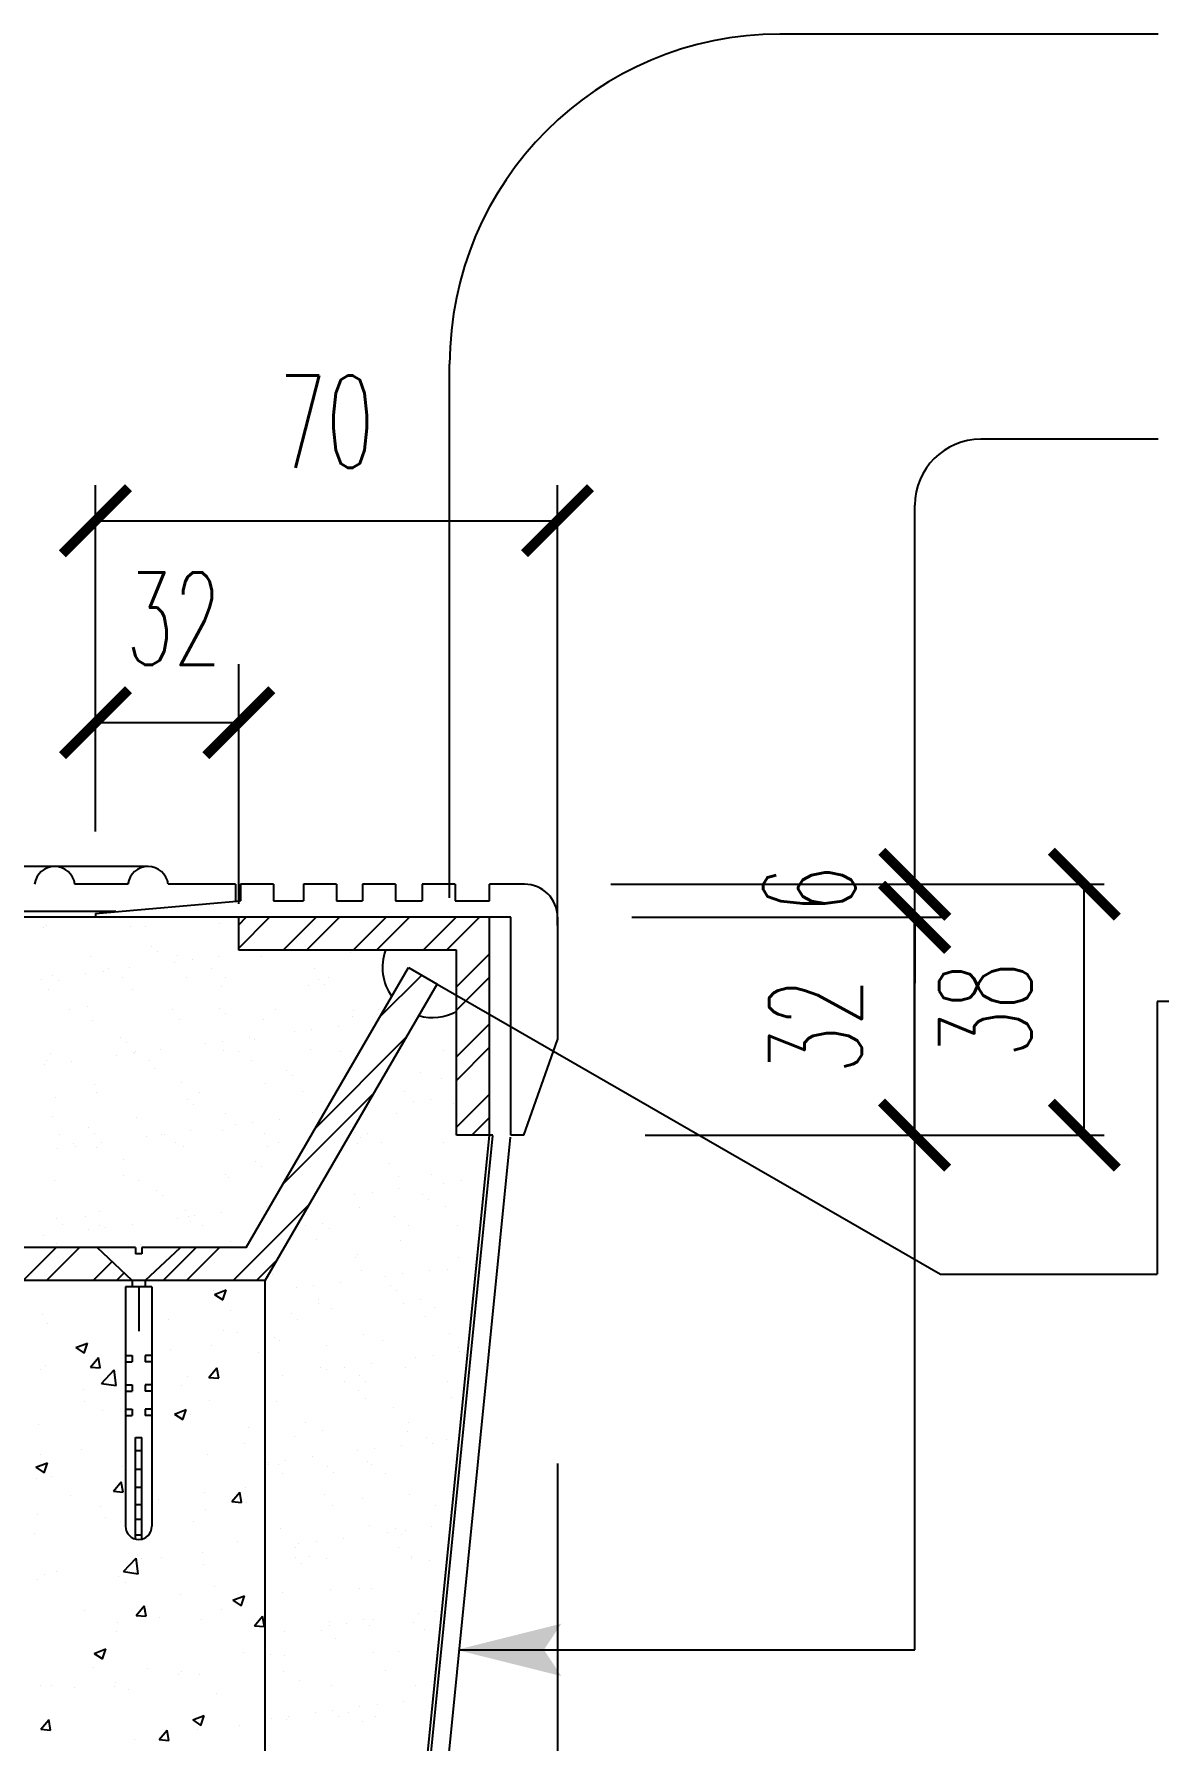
# Model space of a CAD drawing. Extents: x 417906 to 836305, y 43280 to 86914.
# Drawn here: x 418130.229 to 418131.932, y 43441.375 to 43443.96 of the extents above; entities that cross this region are included whole.
import ezdxf

# ---------------------------------------------------------------- set-up
doc = ezdxf.new("R2010")
doc.units = 0
doc.header["$MEASUREMENT"] = 0
doc.header["$PDMODE"] = 3
doc.header["$PDSIZE"] = 0.1
doc.layers.get('0').update_dxf_attribs({"linetype": 'CONTINUOUS'})
doc.layers.get('DEFPOINTS').update_dxf_attribs({"linetype": 'CONTINUOUS'})
for name, color, linetype in [('DIM', 4, 'CONTINUOUS'), ('ELE', 3, 'CONTINUOUS'), ('WALL', 6, 'CONTINUOUS')]:
    doc.layers.add(name, color=color, linetype=linetype)
doc.styles.add('ROMANS', font='ROMANS.shx', dxfattribs={"width": 0.6})
doc.dimstyles.new('R50', dxfattribs={"dimscale": 0, "dimtxt": 0.14, "dimasz": 0.1, "dimexe": 0.03, "dimexo": 0.03, "dimgap": 0.08, "dimtad": 1, "dimdec": 0, "dimlfac": 1000, "dimzin": 13, "dimdsep": 46, "dimtxsty": 'ROMANS', "dimblk": 'ARCHTICK', "dimcen": 0.09, "dimclrd": 4, "dimclre": 4, "dimclrt": 2, "dimadec": 0, "dimazin": 0, "dimtfac": 1, "dimtdec": 0, "dimtofl": 0, "dimtmove": 2, "dimatfit": 3, "dimldrblk": 'CLOSEDBLANK', "dimfxl": 0, "dimtolj": 1, "dimtzin": 0, "dimarcsym": 0})

# ---------------------------------------------------------------- blocks, each defined once
blk = doc.blocks.new('_ARCHTICK')
at = {"color": 0, "linetype": 'ByBlock', "const_width": 0.15}
blk.add_lwpolyline([(-0.5, -0.5), (0.5, 0.5)], dxfattribs=at)
blk = doc.blocks.new('*D55')
at = {"layer": 'DEFPOINTS', "color": 0}
for p in [(418131.431, 43442.6226), (418131.562, 43442.6226), (418131.431, 43442.2926)]:
    blk.add_point(p, dxfattribs=at)
at = {"layer": 'DIM', "color": 4, "lineweight": -2}
for p, q in [((418131.461, 43442.6226), (418131.592, 43442.6226)), ((418131.562, 43442.2926), (418131.562, 43442.6226)), ((418131.461, 43442.2926), (418131.592, 43442.2926))]:
    blk.add_line(p, q, dxfattribs=at)
at = {"layer": 'DIM', "color": 4, "lineweight": -2, "xscale": 0.1, "yscale": 0.1, "zscale": 0.1}
for p, rotation in [((418131.562, 43442.6226), 90), ((418131.562, 43442.2926), 270)]:
    blk.add_blockref('_ARCHTICK', p, dxfattribs=dict(at, rotation=rotation))
at = {"layer": 'DIM', "color": 2, "insert": (418131.412, 43442.4576), "char_height": 0.14, "attachment_point": 5, "rotation": 90, "style": 'ROMANS'}
blk.add_mtext('\\A1;32', dxfattribs=at)
blk = doc.blocks.new('_ClosedBlank')
at = {"color": 0, "linetype": 'ByBlock', "lineweight": -2}
for p, q in [((-1, 0.167), (0, 0)), ((-1, 0.167), (-1, -0.167)), ((0, 0), (-1, -0.167))]:
    blk.add_line(p, q, dxfattribs=at)
blk = doc.blocks.new('*D54')
at = {"layer": 'DEFPOINTS', "color": 0}
for p in [(418131.3472, 43442.6726), (418131.5625, 43442.6726), (418131.3472, 43442.6226)]:
    blk.add_point(p, dxfattribs=at)
at = {"layer": 'DIM', "color": 4, "lineweight": -2}
for p, q in [((418131.5625, 43442.6726), (418131.5625, 43442.7726)), ((418131.3772, 43442.6726), (418131.5925, 43442.6726)), ((418131.3772, 43442.6226), (418131.5925, 43442.6226)), ((418131.5625, 43442.6226), (418131.5625, 43442.5226))]:
    blk.add_line(p, q, dxfattribs=at)
at = {"layer": 'DIM', "color": 4, "lineweight": -2, "xscale": 0.1, "yscale": 0.1, "zscale": 0.1}
for p, rotation in [((418131.5625, 43442.6726), 270), ((418131.5625, 43442.6226), 90)]:
    blk.add_blockref('_ARCHTICK', p, dxfattribs=dict(at, rotation=rotation))
at = {"layer": 'DIM', "color": 2, "insert": (418131.4026, 43442.665), "char_height": 0.14, "attachment_point": 5, "rotation": 90, "style": 'ROMANS'}
blk.add_mtext('\\A1;6', dxfattribs=at)
blk = doc.blocks.new('*D53')
at = {"layer": 'DEFPOINTS', "color": 0}
for p in [(418131.3767, 43442.6726), (418131.8191, 43442.6726), (418131.3767, 43442.2926)]:
    blk.add_point(p, dxfattribs=at)
at = {"layer": 'DIM', "color": 4, "lineweight": -2}
for p, q in [((418131.4067, 43442.6726), (418131.8491, 43442.6726)), ((418131.8191, 43442.2926), (418131.8191, 43442.6726)), ((418131.4067, 43442.2926), (418131.8491, 43442.2926))]:
    blk.add_line(p, q, dxfattribs=at)
at = {"layer": 'DIM', "color": 4, "lineweight": -2, "xscale": 0.1, "yscale": 0.1, "zscale": 0.1}
for p, rotation in [((418131.8191, 43442.6726), 90), ((418131.8191, 43442.2926), 270)]:
    blk.add_blockref('_ARCHTICK', p, dxfattribs=dict(at, rotation=rotation))
at = {"layer": 'DIM', "color": 2, "insert": (418131.6691, 43442.4826), "char_height": 0.14, "attachment_point": 5, "rotation": 90, "style": 'ROMANS'}
blk.add_mtext('\\A1;38', dxfattribs=at)
blk = doc.blocks.new('*X36')
at = {"layer": 'DIM', "color": 0}
for p, q in [((176.9043, 409.3967), (176.9976, 409.4899)), ((176.9043, 409.4674), (176.9269, 409.4899)), ((177.039, 409.3899), (177.139, 409.4899)), ((177.1097, 409.3899), (177.2097, 409.4899)), ((177.2512, 409.3899), (177.3512, 409.4899)), ((177.3219, 409.3899), (177.4219, 409.4899)), ((177.4633, 409.3899), (177.5633, 409.4899)), ((177.534, 409.3899), (177.634, 409.4899)), ((177.5643, 409.2788), (177.6643, 409.3788)), ((177.5643, 409.2081), (177.6643, 409.3081)), ((177.5643, 409.0667), (177.6643, 409.1667)), ((177.5643, 408.996), (177.6643, 409.096)), ((177.5643, 408.8546), (177.6643, 408.9546)), ((177.6104, 408.8299), (177.6643, 408.8839))]:
    blk.add_line(p, q, dxfattribs=at)
blk = doc.blocks.new('*D52')
at = {"layer": 'DEFPOINTS', "color": 0}
for p in [(418130.5384, 43442.9174), (418130.3213, 43442.7225), (418130.5384, 43442.7225)]:
    blk.add_point(p, dxfattribs=at)
at = {"layer": 'DIM', "color": 4, "lineweight": -2}
for p, q in [((418130.3213, 43442.7525), (418130.3213, 43442.9474)), ((418130.5384, 43442.7525), (418130.5384, 43442.9474)), ((418130.3213, 43442.9174), (418130.5384, 43442.9174))]:
    blk.add_line(p, q, dxfattribs=at)
at = {"layer": 'DIM', "color": 4, "lineweight": -2, "xscale": 0.1, "yscale": 0.1, "zscale": 0.1, "rotation": 180}
blk.add_blockref('_ARCHTICK', (418130.3213, 43442.9174), dxfattribs=at)
at = {"layer": 'DIM', "color": 4, "lineweight": -2, "xscale": 0.1, "yscale": 0.1, "zscale": 0.1}
blk.add_blockref('_ARCHTICK', (418130.5384, 43442.9174), dxfattribs=at)
at = {"layer": 'DIM', "color": 2, "insert": (418130.4399, 43443.0749), "char_height": 0.14, "attachment_point": 5, "style": 'ROMANS'}
blk.add_mtext('\\A1;32', dxfattribs=at)
blk = doc.blocks.new('*X37')
at = {"layer": 'DIM', "color": 0}
for p, q in [((177.331, 409.1869), (177.4588, 409.3147)), ((177.1357, 408.8502), (177.4109, 409.1254)), ((177.038, 408.6818), (177.3133, 408.9571)), ((176.8876, 408.3899), (177.118, 408.6203)), ((175.1243, 408.4652), (175.1491, 408.4899)), ((175.1905, 408.3899), (175.2905, 408.4899)), ((175.2612, 408.3899), (175.3612, 408.4899)), ((175.6148, 408.3899), (175.7148, 408.4899)), ((175.6855, 408.3899), (175.7855, 408.4899)), ((175.8269, 408.3899), (175.9269, 408.4899)), ((175.8976, 408.3899), (175.9976, 408.4899)), ((176.039, 408.3899), (176.139, 408.4899)), ((176.1097, 408.3899), (176.2097, 408.4899)), ((176.2512, 408.3899), (176.3512, 408.4899)), ((176.3219, 408.3899), (176.4219, 408.4899)), ((176.4633, 408.3899), (176.5206, 408.4472)), ((176.6754, 408.3899), (176.7754, 408.4899)), ((176.7461, 408.3899), (176.8461, 408.4899)), ((176.9583, 408.3899), (177.0203, 408.452)), ((175.4026, 408.3899), (175.4549, 408.4422)), ((175.4733, 408.3899), (175.4913, 408.4079)), ((176.534, 408.3899), (176.557, 408.4129))]:
    blk.add_line(p, q, dxfattribs=at)
blk = doc.blocks.new('*D51')
at = {"layer": 'DEFPOINTS', "color": 0}
for p in [(418131.0213, 43443.2232), (418131.0213, 43443.2232), (418130.3213, 43442.9405)]:
    blk.add_point(p, dxfattribs=at)
at = {"layer": 'DIM', "color": 4, "lineweight": -2}
blk.add_line((418130.3213, 43443.2232), (418131.0213, 43443.2232), dxfattribs=at)
at = {"layer": 'DIM', "color": 4, "lineweight": -2, "xscale": 0.1, "yscale": 0.1, "zscale": 0.1, "rotation": 180}
blk.add_blockref('_ARCHTICK', (418130.3213, 43443.2232), dxfattribs=at)
at = {"layer": 'DIM', "color": 4, "lineweight": -2, "xscale": 0.1, "yscale": 0.1, "zscale": 0.1}
blk.add_blockref('_ARCHTICK', (418131.0213, 43443.2232), dxfattribs=at)
at = {"layer": 'DIM', "color": 2, "insert": (418130.6713, 43443.3732), "char_height": 0.14, "attachment_point": 5, "style": 'ROMANS'}
blk.add_mtext('\\A1;70', dxfattribs=at)
blk = doc.blocks.new('ARR6')
for points in [[(0.1585, 0.0397), (-0.0002, 0), (0.1321, 0)], [(0.1585, -0.0397), (-0.0002, 0), (0.1321, 0)]]:
    blk.add_solid(points)
blk = doc.blocks.new('*X32')
at = {"layer": 'DIM', "color": 0}
for p, q in [((176.3118, 409.4604), (176.3118, 409.4604)), ((176.3208, 409.464), (176.3208, 409.464)), ((176.5766, 409.4628), (176.5766, 409.4628)), ((176.6232, 409.4609), (176.6232, 409.4609)), ((176.8467, 409.4725), (176.8467, 409.4725)), ((176.6402, 409.4028), (176.6402, 409.4028)), ((176.6586, 409.3859), (176.6586, 409.3859)), ((176.7178, 409.3736), (176.7178, 409.3736)), ((176.9798, 409.3899), (176.9798, 409.3899)), ((177.2437, 409.3821), (177.2437, 409.3821)), ((176.456, 409.3703), (176.456, 409.3703)), ((176.4935, 409.3258), (176.4935, 409.3258)), ((176.51, 409.3341), (176.51, 409.3341)), ((176.5748, 409.3365), (176.5748, 409.3365)), ((176.7106, 409.3544), (176.7106, 409.3544)), ((176.7627, 409.3613), (176.7627, 409.3613)), ((176.8214, 409.3347), (176.8214, 409.3347)), ((176.844, 409.372), (176.844, 409.372)), ((176.9736, 409.3724), (176.9736, 409.3724)), ((177.1329, 409.3352), (177.1329, 409.3352)), ((176.3056, 409.3011), (176.3056, 409.3011)), ((176.3271, 409.2713), (176.3271, 409.2713)), ((176.3396, 409.315), (176.3396, 409.315)), ((176.358, 409.2982), (176.358, 409.2982)), ((176.4414, 409.319), (176.4414, 409.319)), ((176.5522, 409.3072), (176.5522, 409.3072)), ((176.7456, 409.3062), (176.7456, 409.3062)), ((176.853, 409.2799), (176.853, 409.2799)), ((176.8636, 409.3078), (176.8636, 409.3078)), ((177.1148, 409.2832), (177.1148, 409.2832)), ((177.1458, 409.3028), (177.1458, 409.3028)), ((177.1642, 409.2859), (177.1642, 409.2859)), ((177.175, 409.3084), (177.175, 409.3084)), ((176.5829, 409.2701), (176.5829, 409.2701)), ((176.3926, 409.21), (176.3926, 409.21)), ((176.445, 409.2184), (176.445, 409.2184)), ((176.4623, 409.1776), (176.4623, 409.1776)), ((176.704, 409.2105), (176.704, 409.2105)), ((176.7241, 409.1809), (176.7241, 409.1809)), ((176.8452, 409.215), (176.8452, 409.215)), ((176.8636, 409.1981), (176.8636, 409.1981)), ((176.9799, 409.1797), (176.9799, 409.1797)), ((177.0154, 409.2111), (177.0154, 409.2111)), ((177.25, 409.1894), (177.25, 409.1894)), ((177.2512, 409.2062), (177.2512, 409.2062)), ((177.3268, 409.2116), (177.3268, 409.2116)), ((176.5446, 409.1272), (176.5446, 409.1272)), ((176.9362, 409.1252), (176.9362, 409.1252)), ((176.9506, 409.1184), (176.9506, 409.1184)), ((177.072, 409.1431), (177.072, 409.1431)), ((177.124, 409.1499), (177.124, 409.1499)), ((177.2053, 409.1606), (177.2053, 409.1606)), ((176.3334, 409.0787), (176.3334, 409.0787)), ((176.5336, 409.0722), (176.5336, 409.0722)), ((176.563, 409.1103), (176.563, 409.1103)), ((176.5857, 409.0791), (176.5857, 409.0791)), ((176.5892, 409.0774), (176.5892, 409.0774)), ((176.5908, 409.0837), (176.5908, 409.0837)), ((176.667, 409.0898), (176.667, 409.0898)), ((176.8028, 409.1076), (176.8028, 409.1076)), ((176.8549, 409.1145), (176.8549, 409.1145)), ((176.8593, 409.0872), (176.8593, 409.0872)), ((176.9022, 409.0843), (176.9022, 409.0843)), ((177.1211, 409.0905), (177.1211, 409.0905)), ((177.2136, 409.0848), (177.2136, 409.0848)), ((177.525, 409.0854), (177.525, 409.0854)), ((176.3165, 409.0436), (176.3165, 409.0436)), ((176.3215, 409.0563), (176.3215, 409.0563)), ((176.3978, 409.0543), (176.3978, 409.0543)), ((176.633, 409.0568), (176.633, 409.0568)), ((176.65, 409.0306), (176.65, 409.0306)), ((176.9444, 409.0574), (176.9444, 409.0574)), ((177.0501, 409.0272), (177.0501, 409.0272)), ((177.2558, 409.058), (177.2558, 409.058)), ((177.4562, 409.0183), (177.4562, 409.0183)), ((176.4686, 408.9849), (176.4686, 408.9849)), ((176.7304, 408.9882), (176.7304, 408.9882)), ((176.7848, 408.9601), (176.7848, 408.9601)), ((176.9862, 408.987), (176.9862, 408.987)), ((177.0686, 409.0103), (177.0686, 409.0103)), ((177.0962, 408.9607), (177.0962, 408.9607)), ((177.4076, 408.9612), (177.4076, 408.9612)), ((177.5181, 409.0001), (177.5181, 409.0001)), ((176.3494, 408.9429), (176.3494, 408.9429)), ((176.4734, 408.9595), (176.4734, 408.9595)), ((176.7495, 408.9394), (176.7495, 408.9394)), ((176.7679, 408.9225), (176.7679, 408.9225)), ((177.1556, 408.9306), (177.1556, 408.9306)), ((177.2975, 408.9139), (177.2975, 408.9139)), ((177.4334, 408.9317), (177.4334, 408.9317)), ((177.4854, 408.9386), (177.4854, 408.9386)), ((177.5557, 408.9271), (177.5557, 408.9271)), ((176.3397, 408.886), (176.3397, 408.886)), ((176.5955, 408.8848), (176.5955, 408.8848)), ((176.8656, 408.8945), (176.8656, 408.8945)), ((176.895, 408.8609), (176.895, 408.8609)), ((176.9471, 408.8677), (176.9471, 408.8677)), ((177.0284, 408.8784), (177.0284, 408.8784)), ((177.1274, 408.8978), (177.1274, 408.8978)), ((177.3832, 408.8966), (177.3832, 408.8966)), ((176.3601, 408.8327), (176.3601, 408.8327)), ((176.4023, 408.8058), (176.4023, 408.8058)), ((176.4489, 408.8517), (176.4489, 408.8517)), ((176.4673, 408.8348), (176.4673, 408.8348)), ((176.49, 408.8076), (176.49, 408.8076)), ((176.6258, 408.8254), (176.6258, 408.8254)), ((176.6715, 408.8333), (176.6715, 408.8333)), ((176.6779, 408.8323), (176.6779, 408.8323)), ((176.7137, 408.8064), (176.7137, 408.8064)), ((176.7592, 408.843), (176.7592, 408.843)), ((176.8549, 408.8428), (176.8549, 408.8428)), ((176.983, 408.8338), (176.983, 408.8338)), ((177.0251, 408.807), (177.0251, 408.807)), ((177.2551, 408.8394), (177.2551, 408.8394)), ((177.2735, 408.8225), (177.2735, 408.8225)), ((177.2944, 408.8344), (177.2944, 408.8344)), ((177.3365, 408.8075), (177.3365, 408.8075)), ((177.5243, 408.8074), (177.5243, 408.8074)), ((177.648, 408.8081), (177.648, 408.8081)), ((176.3567, 408.79), (176.3567, 408.79)), ((176.4087, 408.7968), (176.4087, 408.7968)), ((176.4749, 408.7922), (176.4749, 408.7922)), ((176.5543, 408.755), (176.5543, 408.755)), ((176.7367, 408.7956), (176.7367, 408.7956)), ((176.9925, 408.7943), (176.9925, 408.7943)), ((177.2626, 408.8041), (177.2626, 408.8041)), ((176.5541, 408.7091), (176.5541, 408.7091)), ((176.8655, 408.7097), (176.8655, 408.7097)), ((176.8719, 408.7018), (176.8719, 408.7018)), ((176.9545, 408.7516), (176.9545, 408.7516)), ((176.9729, 408.7347), (176.9729, 408.7347)), ((177.1769, 408.7103), (177.1769, 408.7103)), ((177.3605, 408.7428), (177.3605, 408.7428)), ((177.3895, 408.7039), (177.3895, 408.7039)), ((177.4884, 408.7108), (177.4884, 408.7108)), ((176.346, 408.6933), (176.346, 408.6933)), ((176.6018, 408.6921), (176.6018, 408.6921)), ((176.6539, 408.6638), (176.6539, 408.6638)), ((177.3084, 408.6564), (177.3084, 408.6564)), ((177.3897, 408.6671), (177.3897, 408.6671)), ((177.4601, 408.6516), (177.4601, 408.6516)), ((177.5256, 408.685), (177.5256, 408.685)), ((177.5776, 408.6918), (177.5776, 408.6918)), ((176.4812, 408.5995), (176.4812, 408.5995)), ((176.6723, 408.6469), (176.6723, 408.6469)), ((176.743, 408.6029), (176.743, 408.6029)), ((176.9872, 408.6141), (176.9872, 408.6141)), ((177.2564, 408.6495), (177.2564, 408.6495)), ((177.2689, 408.6114), (177.2689, 408.6114)), ((177.4785, 408.6347), (177.4785, 408.6347)), ((177.5306, 408.6147), (177.5306, 408.6147)), ((176.3533, 408.5761), (176.3533, 408.5761)), ((176.3717, 408.5592), (176.3717, 408.5592)), ((176.4409, 408.5823), (176.4409, 408.5823)), ((176.4831, 408.5554), (176.4831, 408.5554)), ((176.5009, 408.5501), (176.5009, 408.5501)), ((176.5822, 408.5608), (176.5822, 408.5608)), ((176.718, 408.5787), (176.718, 408.5787)), ((176.7523, 408.5829), (176.7523, 408.5829)), ((176.7593, 408.5672), (176.7593, 408.5672)), ((176.7701, 408.5855), (176.7701, 408.5855)), ((176.7945, 408.556), (176.7945, 408.556)), ((176.8514, 408.5962), (176.8514, 408.5962)), ((177.1059, 408.5566), (177.1059, 408.5566)), ((177.1594, 408.5638), (177.1594, 408.5638)), ((177.1779, 408.5469), (177.1779, 408.5469)), ((177.3751, 408.584), (177.3751, 408.584)), ((177.4173, 408.5571), (177.4173, 408.5571)), ((177.5655, 408.5549), (177.5655, 408.5549)), ((176.313, 408.5253), (176.313, 408.5253)), ((176.3523, 408.5006), (176.3523, 408.5006)), ((176.4489, 408.5432), (176.4489, 408.5432)), ((176.6081, 408.4994), (176.6081, 408.4994)), ((176.8782, 408.5091), (176.8782, 408.5091)), ((177.14, 408.5125), (177.14, 408.5125)), ((177.3958, 408.5112), (177.3958, 408.5112)), ((177.2577, 408.4599), (177.2577, 408.4599)), ((177.2649, 408.4672), (177.2649, 408.4672)), ((177.5691, 408.4604), (177.5691, 408.4604)), ((177.0051, 408.409), (177.0051, 408.409)), ((177.2752, 408.4187), (177.2752, 408.4187)), ((177.3486, 408.4028), (177.3486, 408.4028)), ((177.4006, 408.4096), (177.4006, 408.4096)), ((177.4819, 408.4203), (177.4819, 408.4203)), ((177.5369, 408.422), (177.5369, 408.422)), ((177.6178, 408.4382), (177.6178, 408.4382)), ((177.0794, 408.3673), (177.0794, 408.3673)), ((177.1315, 408.3742), (177.1315, 408.3742)), ((177.2128, 408.3849), (177.2128, 408.3849)), ((177.3644, 408.376), (177.3644, 408.376)), ((177.3828, 408.3591), (177.3828, 408.3591)), ((177.0638, 408.2882), (177.0638, 408.2882)), ((177.1445, 408.333), (177.1445, 408.333)), ((177.1463, 408.3198), (177.1463, 408.3198)), ((177.1867, 408.3062), (177.1867, 408.3062)), ((177.4021, 408.3186), (177.4021, 408.3186)), ((177.4559, 408.3336), (177.4559, 408.3336)), ((177.4981, 408.3067), (177.4981, 408.3067)), ((177.0822, 408.2713), (177.0822, 408.2713)), ((177.4698, 408.2794), (177.4698, 408.2794)), ((177.0114, 408.2163), (177.0114, 408.2163)), ((177.0271, 408.2089), (177.0271, 408.2089)), ((177.1692, 408.1916), (177.1692, 408.1916)), ((177.2815, 408.226), (177.2815, 408.226)), ((177.3385, 408.2094), (177.3385, 408.2094)), ((177.5432, 408.2294), (177.5432, 408.2294)), ((177.5694, 408.1882), (177.5694, 408.1882)), ((177.305, 408.1381), (177.305, 408.1381)), ((177.4408, 408.156), (177.4408, 408.156)), ((177.4928, 408.1628), (177.4928, 408.1628)), ((177.5741, 408.1735), (177.5741, 408.1735)), ((177.5878, 408.1713), (177.5878, 408.1713)), ((177.0358, 408.1027), (177.0358, 408.1027)), ((177.1526, 408.1271), (177.1526, 408.1271)), ((177.1716, 408.1205), (177.1716, 408.1205)), ((177.2237, 408.1274), (177.2237, 408.1274)), ((177.2253, 408.0826), (177.2253, 408.0826)), ((177.2688, 408.1004), (177.2688, 408.1004)), ((177.2872, 408.0835), (177.2872, 408.0835)), ((177.4084, 408.1259), (177.4084, 408.1259)), ((177.5367, 408.0832), (177.5367, 408.0832)), ((177.2674, 408.0557), (177.2674, 408.0557)), ((177.2878, 408.0333), (177.2878, 408.0333)), ((177.5495, 408.0367), (177.5495, 408.0367)), ((177.5788, 408.0563), (177.5788, 408.0563)), ((176.9866, 407.9957), (176.9866, 407.9957)), ((177.0177, 408.0236), (177.0177, 408.0236)), ((177.3742, 408.0038), (177.3742, 408.0038)), ((177.1078, 407.9585), (177.1078, 407.9585)), ((177.1589, 407.9344), (177.1589, 407.9344)), ((177.4147, 407.9332), (177.4147, 407.9332)), ((177.4192, 407.959), (177.4192, 407.959)), ((177.0736, 407.916), (177.0736, 407.916)), ((177.3159, 407.8806), (177.3159, 407.8806)), ((177.3972, 407.8913), (177.3972, 407.8913)), ((177.4737, 407.9126), (177.4737, 407.9126)), ((177.4922, 407.8957), (177.4922, 407.8957)), ((177.533, 407.9092), (177.533, 407.9092)), ((176.9946, 407.8383), (176.9946, 407.8383)), ((176.9946, 407.8316), (176.9946, 407.8316)), ((177.024, 407.8309), (177.024, 407.8309)), ((177.0467, 407.8452), (177.0467, 407.8452)), ((177.128, 407.8559), (177.128, 407.8559)), ((177.1731, 407.8248), (177.1731, 407.8248)), ((177.2638, 407.8738), (177.2638, 407.8738)), ((177.2941, 407.8407), (177.2941, 407.8407)), ((177.306, 407.8322), (177.306, 407.8322)), ((177.5558, 407.844), (177.5558, 407.844)), ((177.0368, 407.8048), (177.0368, 407.8048)), ((177.1915, 407.8079), (177.1915, 407.8079)), ((177.3482, 407.8053), (177.3482, 407.8053)), ((177.1652, 407.7417), (177.1652, 407.7417)), ((177.2785, 407.7282), (177.2785, 407.7282)), ((177.421, 407.7405), (177.421, 407.7405)), ((177.1886, 407.7081), (177.1886, 407.7081)), ((177.5, 407.7086), (177.5, 407.7086)), ((177.0303, 407.6382), (177.0303, 407.6382)), ((177.3004, 407.648), (177.3004, 407.648)), ((177.356, 407.627), (177.356, 407.627)), ((177.3781, 407.637), (177.3781, 407.637)), ((177.3965, 407.6201), (177.3965, 407.6201)), ((177.4081, 407.6338), (177.4081, 407.6338)), ((177.4894, 407.6445), (177.4894, 407.6445)), ((177.0754, 407.5812), (177.0754, 407.5812)), ((177.0868, 407.5916), (177.0868, 407.5916)), ((177.1389, 407.5984), (177.1389, 407.5984)), ((177.2202, 407.6091), (177.2202, 407.6091)), ((177.3868, 407.5818), (177.3868, 407.5818)), ((177.0775, 407.5492), (177.0775, 407.5492)), ((177.0959, 407.5323), (177.0959, 407.5323)), ((177.1175, 407.5544), (177.1175, 407.5544)), ((177.1715, 407.549), (177.1715, 407.549)), ((177.4273, 407.5478), (177.4273, 407.5478)), ((177.4289, 407.5549), (177.4289, 407.5549)), ((177.4835, 407.5404), (177.4835, 407.5404)), ((177.0366, 407.4456), (177.0366, 407.4456)), ((177.1829, 407.4526), (177.1829, 407.4526)), ((177.2693, 407.4576), (177.2693, 407.4576)), ((177.3067, 407.4553), (177.3067, 407.4553)), ((177.2824, 407.3614), (177.2824, 407.3614)), ((177.3124, 407.3623), (177.3124, 407.3623)), ((177.4482, 407.3802), (177.4482, 407.3802)), ((177.5003, 407.3871), (177.5003, 407.3871)), ((177.0432, 407.3269), (177.0432, 407.3269)), ((177.1561, 407.3308), (177.1561, 407.3308)), ((177.1778, 407.3564), (177.1778, 407.3564)), ((177.179, 407.3448), (177.179, 407.3448)), ((177.2311, 407.3516), (177.2311, 407.3516)), ((177.3009, 407.3445), (177.3009, 407.3445)), ((177.4336, 407.3551), (177.4336, 407.3551)), ((177.4675, 407.3314), (177.4675, 407.3314)), ((177.0002, 407.2568), (177.0002, 407.2568)), ((177.1983, 407.3039), (177.1983, 407.3039)), ((177.313, 407.2626), (177.313, 407.2626)), ((177.3879, 407.2648), (177.3879, 407.2648)), ((177.5097, 407.3045), (177.5097, 407.3045)), ((177.0387, 407.2067), (177.0387, 407.2067)), ((177.0429, 407.2529), (177.0429, 407.2529)), ((177.3501, 407.2072), (177.3501, 407.2072)), ((177.0872, 407.177), (177.0872, 407.177)), ((177.1841, 407.1637), (177.1841, 407.1637)), ((177.4399, 407.1625), (177.4399, 407.1625)), ((177.4874, 407.1736), (177.4874, 407.1736)), ((177.3233, 407.1049), (177.3233, 407.1049)), ((177.4046, 407.1156), (177.4046, 407.1156)), ((177.0021, 407.0626), (177.0021, 407.0626)), ((177.0492, 407.0602), (177.0492, 407.0602)), ((177.0541, 407.0694), (177.0541, 407.0694)), ((177.1354, 407.0801), (177.1354, 407.0801)), ((177.1868, 407.0858), (177.1868, 407.0858)), ((177.2052, 407.0689), (177.2052, 407.0689)), ((177.2369, 407.0804), (177.2369, 407.0804)), ((177.2712, 407.098), (177.2712, 407.098)), ((177.2791, 407.0535), (177.2791, 407.0535)), ((177.3193, 407.0699), (177.3193, 407.0699))]:
    blk.add_line(p, q, dxfattribs=at)
blk = doc.blocks.new('*X31')
at = {"layer": 'DIM', "color": 0}
for p, q in [((176.8265, 408.3604), (176.8265, 408.3604)), ((176.8313, 408.3477), (176.8663, 408.3612)), ((176.8313, 408.3477), (176.8561, 408.331)), ((176.8561, 408.331), (176.8663, 408.3612)), ((176.8799, 408.2974), (176.8799, 408.2974)), ((176.3101, 408.2878), (176.3101, 408.2878)), ((176.3251, 408.2599), (176.3251, 408.2599)), ((176.6905, 408.2724), (176.6905, 408.2724)), ((176.859, 408.2373), (176.859, 408.2373)), ((176.4112, 408.1865), (176.4462, 408.1999)), ((176.4112, 408.1865), (176.436, 408.1697)), ((176.4306, 408.1927), (176.4306, 408.1927)), ((176.436, 408.1698), (176.4462, 408.2)), ((176.8205, 408.194), (176.8205, 408.194)), ((176.9013, 408.2321), (176.9013, 408.2321)), ((176.455, 408.1274), (176.4791, 408.1561)), ((176.4849, 408.1249), (176.4791, 408.1562)), ((176.6975, 408.1814), (176.6975, 408.1814)), ((176.9644, 408.1702), (176.9644, 408.1702)), ((176.3041, 408.1213), (176.3041, 408.1213)), ((176.3181, 408.132), (176.3181, 408.132)), ((176.455, 408.1274), (176.4849, 408.1248)), ((176.4885, 408.078), (176.5274, 408.1186)), ((176.5329, 408.0712), (176.5274, 408.1187)), ((176.7484, 408.1002), (176.7484, 408.1002)), ((176.8136, 408.096), (176.8377, 408.1248)), ((176.8136, 408.096), (176.8435, 408.0934)), ((176.8435, 408.0935), (176.8377, 408.1248)), ((176.4338, 408.0588), (176.4338, 408.0588)), ((176.4885, 408.078), (176.5329, 408.0711)), ((176.559, 408.0752), (176.559, 408.0752)), ((176.7295, 408.0723), (176.7295, 408.0723)), ((176.4379, 408.0223), (176.4379, 408.0223)), ((176.4926, 407.9944), (176.4926, 407.9944)), ((176.5577, 407.9923), (176.5577, 407.9923)), ((176.7096, 407.9852), (176.7446, 407.9986)), ((176.7096, 407.9852), (176.7345, 407.9684)), ((176.7345, 407.9685), (176.7446, 407.9987)), ((176.7595, 407.9832), (176.7595, 407.9832)), ((176.8144, 408.0276), (176.8144, 408.0276)), ((176.298, 407.9549), (176.298, 407.9549)), ((176.9326, 407.9445), (176.9326, 407.9445)), ((176.4275, 407.878), (176.4275, 407.878)), ((176.9205, 407.8973), (176.9205, 407.8973)), ((176.2895, 407.8239), (176.3245, 407.8373)), ((176.2895, 407.8239), (176.3144, 407.8071)), ((176.3023, 407.8616), (176.3023, 407.8616)), ((176.3144, 407.8072), (176.3245, 407.8374)), ((176.5516, 407.8259), (176.5516, 407.8259)), ((176.8083, 407.8611), (176.8083, 407.8611)), ((176.2919, 407.7884), (176.2919, 407.7884)), ((176.3373, 407.7972), (176.3373, 407.7972)), ((176.5244, 407.7513), (176.5485, 407.78)), ((176.5543, 407.7488), (176.5485, 407.7801)), ((176.3952, 407.7389), (176.3952, 407.7389)), ((176.5244, 407.7513), (176.5543, 407.7487)), ((176.6621, 407.7277), (176.6621, 407.7277)), ((176.8011, 407.7473), (176.8011, 407.7473)), ((176.883, 407.7199), (176.9071, 407.7487)), ((176.883, 407.7199), (176.9129, 407.7173)), ((176.9129, 407.7174), (176.9071, 407.7487)), ((176.9262, 407.7638), (176.9262, 407.7638)), ((176.2959, 407.6808), (176.2959, 407.6808)), ((176.4853, 407.7058), (176.4853, 407.7058)), ((176.5006, 407.6718), (176.5006, 407.6718)), ((176.8022, 407.6947), (176.8022, 407.6947)), ((176.929, 407.7164), (176.929, 407.7164)), ((176.2858, 407.622), (176.2858, 407.622)), ((176.5455, 407.6595), (176.5455, 407.6595)), ((176.7675, 407.6605), (176.7675, 407.6605)), ((176.612, 407.6064), (176.6128, 407.6058)), ((176.6128, 407.6059), (176.6131, 407.6067)), ((176.7947, 407.5666), (176.7947, 407.5666)), ((176.8998, 407.599), (176.8998, 407.599)), ((176.9841, 407.5915), (176.9841, 407.5915)), ((176.5547, 407.5082), (176.5937, 407.5488)), ((176.5992, 407.5014), (176.5937, 407.5489)), ((176.6082, 407.5489), (176.6082, 407.5489)), ((176.6695, 407.5501), (176.6695, 407.5501)), ((176.7961, 407.5282), (176.7961, 407.5282)), ((176.2957, 407.4848), (176.2957, 407.4848)), ((176.3167, 407.4989), (176.3167, 407.4989)), ((176.3537, 407.5086), (176.3537, 407.5086)), ((176.5394, 407.493), (176.5394, 407.493)), ((176.5547, 407.5082), (176.5992, 407.5013)), ((176.5626, 407.4735), (176.5626, 407.4735)), ((176.8296, 407.4622), (176.8296, 407.4622)), ((176.7281, 407.4392), (176.7281, 407.4392)), ((176.8864, 407.4213), (176.9214, 407.4347)), ((176.8864, 407.4213), (176.9113, 407.4045)), ((176.9113, 407.4046), (176.9214, 407.4348)), ((176.4365, 407.3891), (176.4365, 407.3891)), ((176.5938, 407.3752), (176.6179, 407.4039)), ((176.5938, 407.3752), (176.6236, 407.3726)), ((176.6236, 407.3727), (176.6179, 407.404)), ((176.6632, 407.3694), (176.6632, 407.3694)), ((176.7901, 407.3618), (176.7901, 407.3618)), ((176.8525, 407.3943), (176.8525, 407.3943)), ((176.9524, 407.3438), (176.9765, 407.3726)), ((176.9823, 407.3413), (176.9765, 407.3726)), ((176.5333, 407.3266), (176.5333, 407.3266)), ((176.538, 407.3529), (176.538, 407.3529)), ((176.9524, 407.3438), (176.9823, 407.3412)), ((176.4663, 407.26), (176.5013, 407.2735)), ((176.4663, 407.26), (176.4912, 407.2432)), ((176.4912, 407.2433), (176.5013, 407.2735)), ((176.919, 407.2642), (176.919, 407.2642)), ((176.4653, 407.218), (176.4653, 407.218)), ((176.6274, 407.2141), (176.6274, 407.2141)), ((176.7322, 407.2067), (176.7322, 407.2067)), ((176.3038, 407.1621), (176.3038, 407.1621)), ((176.3358, 407.1641), (176.3358, 407.1641)), ((176.4065, 407.1557), (176.4065, 407.1557)), ((176.5273, 407.1601), (176.5273, 407.1601)), ((176.5316, 407.1722), (176.5316, 407.1722)), ((176.5707, 407.1509), (176.5707, 407.1509)), ((176.721, 407.1971), (176.721, 407.1971)), ((176.784, 407.1953), (176.784, 407.1953)), ((176.8376, 407.1396), (176.8376, 407.1396)), ((176.3045, 407.0305), (176.3286, 407.0592)), ((176.3344, 407.0279), (176.3286, 407.0593)), ((176.7648, 407.0587), (176.7998, 407.0721)), ((176.7648, 407.0587), (176.7896, 407.0419)), ((176.7896, 407.042), (176.7998, 407.0722)), ((176.3045, 407.0305), (176.3344, 407.0279)), ((176.5895, 406.9999), (176.5895, 406.9999)), ((176.6631, 406.9991), (176.6872, 407.0279)), ((176.6631, 406.9991), (176.693, 406.9965)), ((176.693, 406.9966), (176.6872, 407.0279)), ((176.7779, 407.0289), (176.7779, 407.0289)), ((176.9052, 407.0415), (176.9052, 407.0415))]:
    blk.add_line(p, q, dxfattribs=at)

msp = doc.modelspace()

# ---------------------------------------------------------------- linework, layer by layer
at = {"layer": 'DIM'}
for p, q in [((418131.9309, 43443.9602), (418131.3579, 43443.9602)), ((418130.8579, 43442.6518), (418130.8579, 43443.4602)), ((418131.9309, 43443.3466), (418131.6626, 43443.3466)), ((418130.3213, 43442.7958), (418130.3213, 43443.2772)), ((418131.0213, 43442.61), (418131.0213, 43443.2772)), ((418131.5626, 43441.5128), (418131.5626, 43443.2466)), ((418130.5384, 43442.643), (418130.5384, 43443.0057)), ((418131.1019, 43442.6726), (418131.7449, 43442.6726)), ((418131.1339, 43442.6226), (418131.6088, 43442.6226)), ((418130.8388, 43442.5215), (418131.6012, 43442.0819)), ((418131.969, 43442.4951), (418131.9293, 43442.4951)), ((418131.9293, 43442.4951), (418131.9293, 43442.0819)), ((418131.1539, 43442.2926), (418131.7449, 43442.2926)), ((418131.6012, 43442.0819), (418131.9293, 43442.0819)), ((418131.0213, 43441.7953), (418131.0213, 43440.5064)), ((418130.8726, 43441.5128), (418131.5626, 43441.5128))]:
    msp.add_line(p, q, dxfattribs=at)
for centre, radius in [((418131.3579, 43443.4602), 0.5), ((418131.6626, 43443.2466), 0.1)]:
    msp.add_arc(centre, radius, 90, 180, dxfattribs=at)
at = {"layer": 'ELE'}
for p, q in [((418130.401, 43442.6994), (418129.2363, 43442.6994)), ((418130.3704, 43442.6726), (418130.2896, 43442.6726)), ((418130.5337, 43442.6726), (418130.4315, 43442.6726)), ((418130.5337, 43442.6726), (418130.5337, 43442.6476)), ((418130.5413, 43442.6726), (418130.5413, 43442.6476)), ((418130.5913, 43442.6726), (418130.5413, 43442.6726)), ((418130.5913, 43442.6726), (418130.5913, 43442.6476)), ((418130.6865, 43442.6726), (418130.6365, 43442.6726)), ((418130.6365, 43442.6726), (418130.6365, 43442.6476)), ((418130.6865, 43442.6726), (418130.6865, 43442.6476)), ((418130.7258, 43442.6726), (418130.7258, 43442.6476)), ((418130.7758, 43442.6726), (418130.7258, 43442.6726)), ((418130.7758, 43442.6726), (418130.7758, 43442.6476)), ((418130.8662, 43442.6726), (418130.8162, 43442.6726)), ((418130.8162, 43442.6726), (418130.8162, 43442.6476)), ((418130.8662, 43442.6726), (418130.8662, 43442.6476)), ((418130.9184, 43442.6476), (418130.9184, 43442.6726)), ((418130.9713, 43442.6726), (418130.9184, 43442.6726)), ((418130.3213, 43442.6284), (418130.5413, 43442.6476)), ((418130.5913, 43442.6476), (418130.6365, 43442.6476)), ((418130.6865, 43442.6476), (418130.7258, 43442.6476)), ((418130.7758, 43442.6476), (418130.8162, 43442.6476)), ((418130.8662, 43442.6476), (418130.9184, 43442.6476)), ((418130.9504, 43442.6226), (418129.2363, 43442.6226)), ((418130.3525, 43442.6311), (418130.1206, 43442.6311)), ((418130.3213, 43442.6284), (418130.3213, 43442.6226)), ((418130.5384, 43442.5726), (418130.5384, 43442.6226)), ((418130.9184, 43442.2926), (418130.9184, 43442.6226)), ((418130.9504, 43442.2926), (418130.9504, 43442.6226)), ((418131.0213, 43442.6226), (418131.0213, 43442.4368)), ((418130.8684, 43442.5726), (418130.5384, 43442.5726)), ((418130.8684, 43442.2926), (418130.8684, 43442.5726)), ((418130.5496, 43442.1226), (418130.7956, 43442.5466)), ((418130.7956, 43442.5466), (418130.8388, 43442.5215)), ((418130.5784, 43442.0726), (418130.8388, 43442.5215)), ((418130.9704, 43442.2926), (418131.0213, 43442.4368)), ((418130.7825, 43440.9335), (418130.9184, 43442.2926)), ((418130.7875, 43440.933), (418130.9234, 43442.2921)), ((418130.8144, 43440.9303), (418130.9503, 43442.2894)), ((418130.9184, 43442.2926), (418130.8684, 43442.2926)), ((418130.9235, 43442.2926), (418130.9184, 43442.2926)), ((418130.9704, 43442.2926), (418130.9506, 43442.2926)), ((418130.3821, 43442.1226), (418129.8563, 43442.1226)), ((418130.3769, 43442.0726), (418130.3239, 43442.1226)), ((418130.3821, 43442.1226), (418130.3821, 43442.1126)), ((418130.3918, 43442.1126), (418130.3821, 43442.1126)), ((418130.5496, 43442.1226), (418130.3918, 43442.1226)), ((418130.3918, 43442.1226), (418130.3918, 43442.1126)), ((418130.3969, 43442.0726), (418130.45, 43442.1226)), ((418130.3769, 43442.0726), (418130.3769, 43442.0626)), ((418130.3969, 43442.0726), (418130.3969, 43442.0626)), ((418130.3669, 43442.0626), (418130.3669, 43441.7001)), ((418130.4069, 43442.0626), (418130.3669, 43442.0626)), ((418130.3869, 43442.0626), (418130.3869, 43441.9957)), ((418130.4069, 43442.0626), (418130.4069, 43441.7001)), ((418130.3669, 43441.9588), (418130.3769, 43441.9588)), ((418130.3669, 43441.9492), (418130.3769, 43441.9492)), ((418130.3769, 43441.9588), (418130.3769, 43441.9492)), ((418130.4069, 43441.9588), (418130.3969, 43441.9588)), ((418130.3969, 43441.9588), (418130.3969, 43441.9492)), ((418130.4069, 43441.9492), (418130.3969, 43441.9492)), ((418130.3669, 43441.9145), (418130.3769, 43441.9145)), ((418130.3669, 43441.9049), (418130.3769, 43441.9049)), ((418130.3769, 43441.9145), (418130.3769, 43441.9049)), ((418130.4069, 43441.9145), (418130.3969, 43441.9145)), ((418130.3969, 43441.9145), (418130.3969, 43441.9049)), ((418130.4069, 43441.9049), (418130.3969, 43441.9049)), ((418130.3669, 43441.8775), (418130.3769, 43441.8775)), ((418130.3669, 43441.8678), (418130.3769, 43441.8678)), ((418130.3769, 43441.8775), (418130.3769, 43441.8678)), ((418130.3969, 43441.8775), (418130.3969, 43441.8678)), ((418130.4069, 43441.8775), (418130.3969, 43441.8775)), ((418130.4069, 43441.8678), (418130.3969, 43441.8678)), ((418130.3819, 43441.8346), (418130.3919, 43441.8346)), ((418130.3819, 43441.6801), (418130.3819, 43441.8346)), ((418130.3819, 43441.815), (418130.3919, 43441.815)), ((418130.3919, 43441.6801), (418130.3919, 43441.8346)), ((418130.3819, 43441.7868), (418130.3919, 43441.7868)), ((418130.3819, 43441.7593), (418130.3919, 43441.7593)), ((418130.3819, 43441.7331), (418130.3919, 43441.7331)), ((418130.3819, 43441.7109), (418130.3919, 43441.7109)), ((418130.3819, 43441.6873), (418130.3919, 43441.6873))]:
    msp.add_line(p, q, dxfattribs=at)
for centre, radius, start, end in [((418130.2597, 43442.6686), 0.0308, 7.4649, 172.5351), ((418130.401, 43442.6686), 0.0308, 7.4649, 172.5351), ((418130.9713, 43442.6226), 0.05, 0, 90), ((418130.832, 43442.5466), 0.0759, 159.9926, 215.3946), ((418130.832, 43442.5466), 0.0759, 253.9988, 298.7058), ((418130.3869, 43441.7001), 0.02, 180, 0)]:
    msp.add_arc(centre, radius, start, end, dxfattribs=at)
at = {"layer": 'WALL'}
for p, q in [((418130.5784, 43442.0726), (418129.2363, 43442.0726)), ((418130.5784, 43440.2926), (418130.5784, 43442.0726))]:
    msp.add_line(p, q, dxfattribs=at)

# ---------------------------------------------------------------- block references
at = {"layer": 'DIM', "linetype": 'Continuous', "xscale": 0.5, "yscale": 0.5, "zscale": 0.5}
msp.add_blockref('*X32', (418042.0863, 43237.8776), dxfattribs=at)
at = {"layer": 'DIM', "color": 11, "linetype": 'Continuous', "xscale": 0.5, "yscale": 0.5, "zscale": 0.5}
msp.add_blockref('*X31', (418042.0863, 43237.8776), dxfattribs=at)
at = {"layer": 'DIM'}
msp.add_blockref('ARR6', (418130.8685, 43441.513), dxfattribs=at)
at = {"layer": 'ELE', "linetype": 'Continuous', "xscale": 0.5, "yscale": 0.5, "zscale": 0.5}
for name in ['*X36', '*X37']:
    msp.add_blockref(name, (418042.0863, 43237.8776), dxfattribs=at)

# ---------------------------------------------------------------- dimensions: what is measured, and where the dimension line sits
at = {"layer": 'DIM'}
dim = msp.add_linear_dim(base=(418131.0213, 43443.2232), p1=(418130.3213, 43442.9405), p2=(418131.0213, 43443.2232), text='70', dimstyle='R50', override={"dimscale": 1, "dimtoh": 1, "dimse1": 1}, dxfattribs=at)
dim.commit()
dim.dimension.update_dxf_attribs({"geometry": '*D51', "text_midpoint": (418130.6713, 43443.3732)})
dim = msp.add_linear_dim(base=(418130.5384, 43442.9174), p1=(418130.3213, 43442.7225), p2=(418130.5384, 43442.7225), text='32', dimstyle='R50', override={"dimscale": 1, "dimtoh": 1}, dxfattribs=at)
dim.commit()
dim.dimension.update_dxf_attribs({"geometry": '*D52', "text_midpoint": (418130.4399, 43443.0749), "dimtype": 160})
dim = msp.add_linear_dim(base=(418131.5625, 43442.6726), p1=(418131.3472, 43442.6226), p2=(418131.3472, 43442.6726), angle=90, text='6', dimstyle='R50', override={"dimscale": 1, "dimtoh": 1}, dxfattribs=at)
dim.commit()
dim.dimension.update_dxf_attribs({"geometry": '*D54', "text_midpoint": (418131.4026, 43442.665), "dimtype": 160})
for base, p1, p2, text, picture, middle in [((418131.8191, 43442.6726), (418131.3767, 43442.2926), (418131.3767, 43442.6726), '38', '*D53', (418131.6691, 43442.4826)), ((418131.562, 43442.6226), (418131.431, 43442.2926), (418131.431, 43442.6226), '32', '*D55', (418131.412, 43442.4576))]:
    dim = msp.add_linear_dim(base=base, p1=p1, p2=p2, angle=90, text=text, dimstyle='R50', override={"dimscale": 1, "dimtoh": 1}, dxfattribs=at)
    dim.commit()
    dim.dimension.update_dxf_attribs({"geometry": picture, "text_midpoint": middle})

doc.saveas('drawing.dxf')
